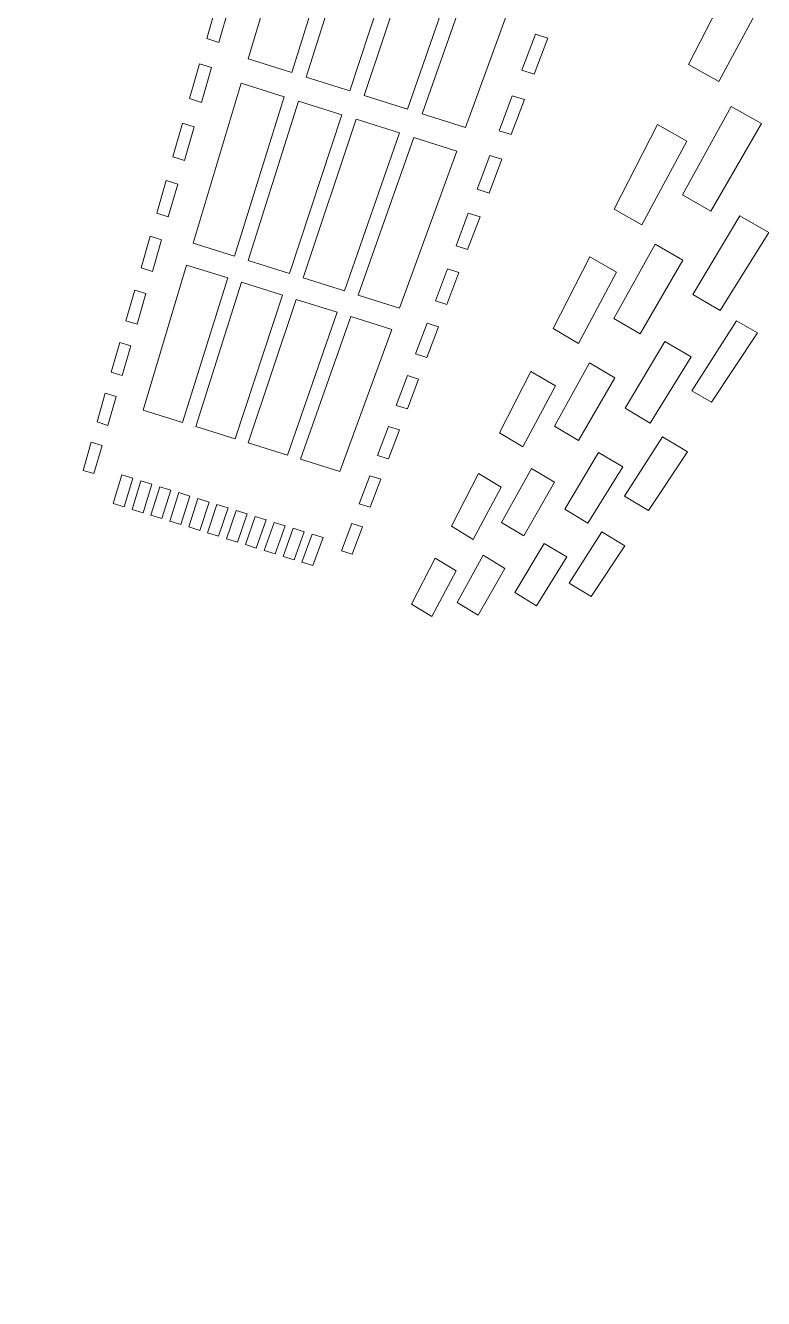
# Model space of a CAD drawing. Header units: millimetres. Extents: x -751 to 1411, y -446 to 1681.
# Drawn here: x 803.6 to 931.5, y 1328.7 to 1549.1 of the extents above; entities that cross this region are included whole.
import ezdxf

# ---------------------------------------------------------------- set-up
doc = ezdxf.new("R2010")
doc.units = ezdxf.units.MM
doc.header["$MEASUREMENT"] = 0
doc.layers.add('Layer 3', color=7, linetype='Continuous')

msp = doc.modelspace()

# ---------------------------------------------------------------- linework, layer by layer
at = {"layer": 'Layer 3', "lineweight": 0}
for points in [[(849.74, 1540.98), (842.2, 1543.35), (851.43, 1574.2), (859.33, 1571.7), (849.74, 1540.98)], [(859.78, 1537.81), (852.25, 1540.19), (861.96, 1570.86), (869.85, 1568.36), (859.78, 1537.81)], [(872.48, 1567.53), (880.36, 1565.03), (869.81, 1534.65), (862.29, 1537.02), (872.48, 1567.53)], [(872.31, 1533.86), (882.99, 1564.2), (890.86, 1561.7), (879.83, 1531.49), (872.31, 1533.86)], [(923.72, 1539.45), (918.45, 1542.39), (927.5, 1560.02), (933.1, 1556.94), (923.72, 1539.45)], [(838.91, 1552.45), (837.1, 1546.22), (835.01, 1546.88), (836.8, 1553.12), (838.91, 1552.45)], [(889.59, 1541.38), (891.94, 1547.65), (894.08, 1546.97), (891.71, 1540.71), (889.59, 1541.38)], [(835.84, 1541.85), (834.09, 1535.82), (832.03, 1536.47), (833.76, 1542.5), (835.84, 1541.85)], [(848.44, 1536.81), (839.81, 1509.18), (832.65, 1511.42), (840.95, 1539.17), (848.44, 1536.81)], [(885.66, 1530.9), (887.94, 1536.97), (890.04, 1536.31), (887.74, 1530.25), (885.66, 1530.9)], [(858.41, 1533.67), (849.35, 1506.18), (842.2, 1508.43), (850.93, 1536.03), (858.41, 1533.67)], [(917.4, 1519.83), (925.83, 1535.1), (931.08, 1532.15), (922.35, 1517.01), (917.4, 1519.83)], [(832.86, 1531.59), (831.17, 1525.75), (829.15, 1526.39), (830.82, 1532.23), (832.86, 1531.59)], [(851.73, 1505.44), (860.9, 1532.89), (868.38, 1530.53), (858.88, 1503.19), (851.73, 1505.44)], [(910.38, 1514.6), (905.6, 1517.34), (913.11, 1531.99), (918.18, 1529.13), (910.38, 1514.6)], [(870.87, 1529.75), (878.33, 1527.39), (868.4, 1500.21), (861.26, 1502.45), (870.87, 1529.75)], [(881.86, 1520.78), (884.06, 1526.64), (886.13, 1525.99), (883.91, 1520.13), (881.86, 1520.78)], [(829.98, 1521.65), (828.35, 1516), (826.35, 1516.63), (827.97, 1522.29), (829.98, 1521.65)], [(878.19, 1510.97), (880.32, 1516.65), (882.35, 1516.01), (880.2, 1510.34), (878.19, 1510.97)], [(923.96, 1499.8), (919.21, 1502.54), (927.37, 1516.18), (932.39, 1513.32), (923.96, 1499.8)], [(827.19, 1512.03), (825.61, 1506.55), (823.64, 1507.17), (825.21, 1512.65), (827.19, 1512.03)], [(905.55, 1498.39), (912.66, 1511.25), (917.45, 1508.5), (910.09, 1495.75), (905.55, 1498.39)], [(905.99, 1506.41), (899.38, 1494.1), (894.99, 1496.67), (901.36, 1509.08), (905.99, 1506.41)], [(838.64, 1505.42), (830.83, 1480.42), (824.02, 1482.55), (831.52, 1507.65), (838.64, 1505.42)], [(874.62, 1501.48), (876.69, 1506.98), (878.69, 1506.35), (876.61, 1500.85), (874.62, 1501.48)], [(824.49, 1502.71), (822.95, 1497.4), (821.02, 1498), (822.54, 1503.32), (824.49, 1502.71)], [(841.01, 1504.68), (848.12, 1502.45), (839.92, 1477.59), (833.11, 1479.71), (841.01, 1504.68)], [(850.49, 1501.71), (857.59, 1499.48), (849, 1474.75), (842.19, 1476.88), (850.49, 1501.71)], [(851.27, 1474.04), (859.95, 1498.74), (867.05, 1496.51), (858.07, 1471.92), (851.27, 1474.04)], [(871.17, 1492.27), (873.17, 1497.61), (875.15, 1496.99), (873.13, 1491.66), (871.17, 1492.27)], [(930.4, 1495.93), (922.47, 1483.9), (919.05, 1485.89), (926.79, 1498.01), (930.4, 1495.93)], [(821.87, 1493.67), (820.38, 1488.52), (818.48, 1489.11), (819.95, 1494.27), (821.87, 1493.67)], [(911.82, 1480.31), (907.46, 1482.87), (914.36, 1494.41), (918.94, 1491.74), (911.82, 1480.31)], [(905.69, 1488.13), (899.43, 1477.27), (895.26, 1479.74), (901.31, 1490.7), (905.69, 1488.13)], [(867.83, 1483.35), (869.77, 1488.53), (871.71, 1487.92), (869.76, 1482.75), (867.83, 1483.35)], [(895.43, 1486.73), (889.78, 1476.21), (885.73, 1478.62), (891.17, 1489.24), (895.43, 1486.73)], [(816.01, 1480.49), (817.44, 1485.49), (819.33, 1484.9), (817.88, 1479.9), (816.01, 1480.49)], [(864.59, 1474.7), (866.47, 1479.72), (868.38, 1479.12), (866.48, 1474.11), (864.59, 1474.7)], [(816.87, 1476.39), (815.46, 1471.54), (813.61, 1472.11), (815, 1476.97), (816.87, 1476.39)], [(907.37, 1467.62), (913.93, 1477.89), (917.23, 1475.95), (917.22, 1475.94), (918.29, 1475.31), (911.53, 1465.15), (907.37, 1467.62)], [(897.02, 1465.39), (902.89, 1475.22), (907.1, 1472.73), (901.03, 1462.99), (897.02, 1465.39)], [(886.05, 1463.08), (891.24, 1472.46), (895.27, 1470.06), (889.91, 1460.76), (886.05, 1463.08)], [(820.28, 1471.34), (822.21, 1470.74), (820.71, 1465.79), (818.8, 1466.38), (820.28, 1471.34)], [(823.58, 1470.31), (825.51, 1469.71), (823.98, 1464.77), (822.07, 1465.36), (823.58, 1470.31)], [(861.44, 1466.31), (863.26, 1471.18), (865.15, 1470.59), (863.31, 1465.73), (861.44, 1466.31)], [(877.42, 1462.43), (882.1, 1471.56), (886.02, 1469.21), (881.17, 1460.16), (877.42, 1462.43)], [(826.88, 1469.28), (828.81, 1468.68), (827.26, 1463.75), (825.35, 1464.34), (826.88, 1469.28)], [(830.18, 1468.25), (832.11, 1467.65), (830.53, 1462.73), (828.62, 1463.32), (830.18, 1468.25)], [(833.48, 1467.22), (835.41, 1466.62), (833.8, 1461.71), (831.89, 1462.31), (833.48, 1467.22)], [(836.78, 1466.2), (838.71, 1465.6), (837.07, 1460.69), (835.16, 1461.29), (836.78, 1466.2)], [(840.08, 1465.17), (842.01, 1464.57), (840.34, 1459.67), (838.43, 1460.27), (840.08, 1465.17)], [(843.38, 1464.14), (845.3, 1463.54), (843.6, 1458.66), (841.7, 1459.25), (843.38, 1464.14)], [(846.67, 1463.11), (848.6, 1462.51), (846.87, 1457.64), (844.96, 1458.23), (846.67, 1463.11)], [(849.97, 1462.09), (851.89, 1461.49), (850.14, 1456.62), (848.23, 1457.22), (849.97, 1462.09)], [(860.15, 1462.89), (862.01, 1462.31), (860.22, 1457.59), (858.38, 1458.16), (860.15, 1462.89)], [(903.42, 1461.44), (907.45, 1459.03), (901.61, 1450.26), (897.76, 1452.59), (903.42, 1461.44)], [(853.26, 1461.06), (855.19, 1460.46), (853.4, 1455.61), (851.5, 1456.2), (853.26, 1461.06)], [(893.48, 1459.46), (897.37, 1457.12), (892.11, 1448.68), (888.38, 1450.94), (893.48, 1459.46)], [(882.92, 1457.4), (886.67, 1455.14), (882, 1447.04), (878.41, 1449.23), (882.92, 1457.4)], [(878.23, 1454.69), (873.99, 1446.79), (870.49, 1448.93), (874.58, 1456.9), (878.23, 1454.69)]]:
    msp.add_lwpolyline(points, dxfattribs=at)
msp.add_open_spline([(1329.54, 1180.7), (1329.54, 1456.84), (1105.68, 1680.7), (829.54, 1680.7), (553.39, 1680.7), (329.54, 1456.84), (329.54, 1180.7), (329.54, 904.55), (553.39, 680.7), (829.54, 680.7), (995.26, 680.7), (1142.15, 761.32), (1233.12, 885.49), (1233.12, 885.49), (1233.3, 885.36), (1233.3, 885.36), (1236.17, 889.05), (1238.96, 892.81), (1241.43, 896.78), (1241.43, 896.78), (1241.25, 896.9), (1241.25, 896.9), (1296.93, 977.52), (1329.54, 1075.3), (1329.54, 1180.7)], degree=3, knots=[0, 0, 0, 0, 1, 1, 1, 2, 2, 2, 3, 3, 3, 4, 4, 4, 5, 5, 5, 6, 6, 6, 7, 7, 7, 8, 8, 8, 8], dxfattribs=at)

doc.saveas('drawing.dxf')
